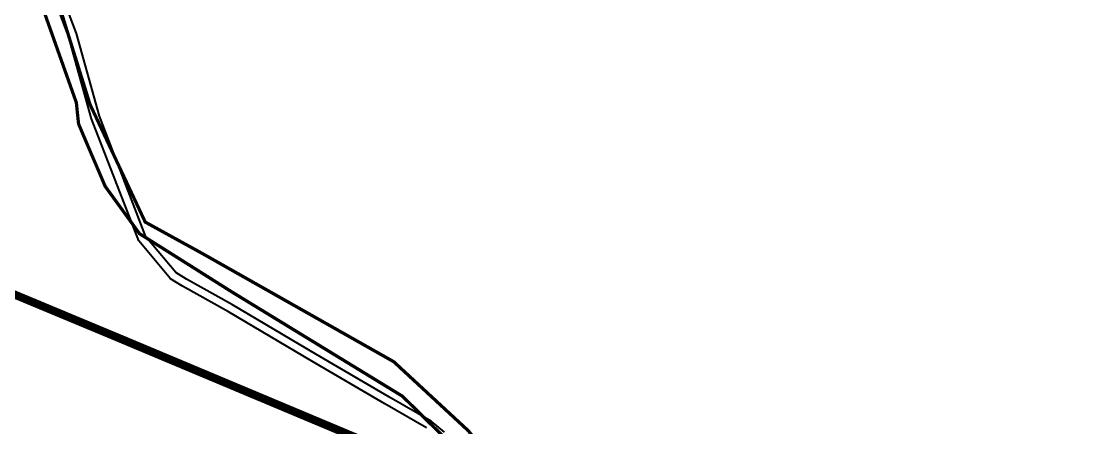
# Model space of a CAD drawing. Header units: metres. Extents: x 561401 to 594056, y 8460144 to 8508504.
# Drawn here: x 569298.3 to 569364.3, y 8474157.7 to 8474182.6 of the extents above; entities that cross this region are included whole.
import ezdxf

# ---------------------------------------------------------------- set-up
doc = ezdxf.new("R2010")
doc.units = ezdxf.units.M
for name, color, linetype in [('1.1. DERECHO DE VIA', 230, 'Continuous'), ('1.1. VIA EXISTENTE', 252, 'Continuous'), ('1.7 PIRCA DE PIEDRA', 8, 'Continuous')]:
    doc.layers.add(name, color=color, linetype=linetype)

msp = doc.modelspace()

# ---------------------------------------------------------------- linework, layer by layer
at = {"layer": '1.1. DERECHO DE VIA', "color": 230, "linetype": 'Continuous', "lineweight": 40, "ltscale": 0.2, "const_width": 0.5}
msp.add_lwpolyline([(569247.445, 8474181.272), (569267.27, 8474179.314), (569285.676, 8474170.92), (569304.137, 8474163.227), (569322.579, 8474155.488), (569340.265, 8474146.186), (569356.616, 8474134.715), (569372.547, 8474122.625), (569388.444, 8474110.488), (569404.34, 8474098.352), (569420.237, 8474086.215), (569436.134, 8474074.078), (569453.15, 8474063.614), (569470.988, 8474054.587)], dxfattribs=at)
at = {"layer": '1.1. VIA EXISTENTE', "color": 253, "linetype": 'Continuous', "lineweight": 40, "ltscale": 0.2, "true_color": 0x84a4a6}
for points in [[(569324.234, 8474157.412), (569323.403, 8474158.09), (569320.818, 8474159.573), (569316.342, 8474162.195), (569311.217, 8474165.213), (569308.4, 8474166.8), (569307.744, 8474167.199), (569305.907, 8474169.392), (569303.055, 8474176.788), (569301.645, 8474181.854), (569299.299, 8474188.087)], [(569323.118, 8474157.677), (569320.567, 8474159.141), (569316.089, 8474161.764), (569310.968, 8474164.78), (569308.147, 8474166.368), (569307.414, 8474166.815), (569305.471, 8474169.134), (569302.58, 8474176.63), (569301.169, 8474181.698), (569298.832, 8474187.908)]]:
    msp.add_lwpolyline(points, dxfattribs=at)
at = {"layer": '1.7 PIRCA DE PIEDRA', "color": 64, "linetype": 'Continuous', "lineweight": -3, "const_width": 0.2}
for points in [[(569366.773, 8474127.007), (569361.336, 8474128.013), (569357.685, 8474129.563), (569354.732, 8474132.325), (569354.385, 8474132.591), (569354.074, 8474132.973), (569353.704, 8474133.401), (569353.06, 8474133.902), (569352.721, 8474134.192), (569351.586, 8474135.063), (569348.658, 8474137.274), (569342.234, 8474143.291), (569338.987, 8474145.685), (569335.684, 8474147.88), (569332.017, 8474149.989), (569327.595, 8474153.749), (569321.652, 8474159.607), (569311.15, 8474166.029), (569305.513, 8474169.586), (569303.412, 8474172.485), (569302.401, 8474174.845), (569301.776, 8474176.32), (569301.64, 8474177.625), (569298.507, 8474186.453)], [(569300.764, 8474183.015), (569302.476, 8474177.522), (569305.867, 8474170.294), (569309.359, 8474168.373), (569321.116, 8474161.725), (569325.687, 8474157.493), (569328.194, 8474154.356), (569332.641, 8474150.669), (569337.768, 8474147.794), (569342.557, 8474144.24), (569344.193, 8474142.743), (569347.26, 8474140.033), (569350.447, 8474136.91), (569354.25, 8474133.87), (569355.628, 8474132.644), (569357.572, 8474130.605), (569360.918, 8474129.222), (569367.542, 8474127.896)]]:
    msp.add_lwpolyline(points, dxfattribs=at)

doc.saveas('drawing.dxf')
